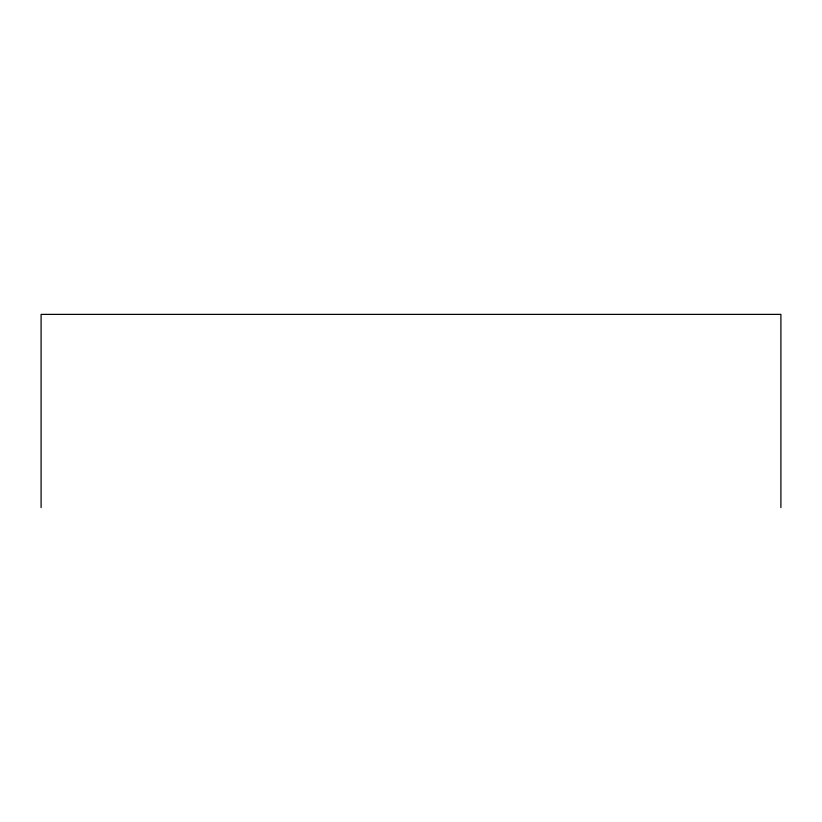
<?xml version="1.0" encoding="UTF-8"?>
<svg xmlns="http://www.w3.org/2000/svg" width="822" height="822" viewBox="0 0 822 822"><rect width="100%" height="100%" fill="white"/><g stroke="black" fill="none" stroke-linecap="round" stroke-linejoin="round"><path stroke-width="1.23" d="M780.9 507.616L780.9 314.384L41.1 314.384L41.1 507.616"/></g></svg>
